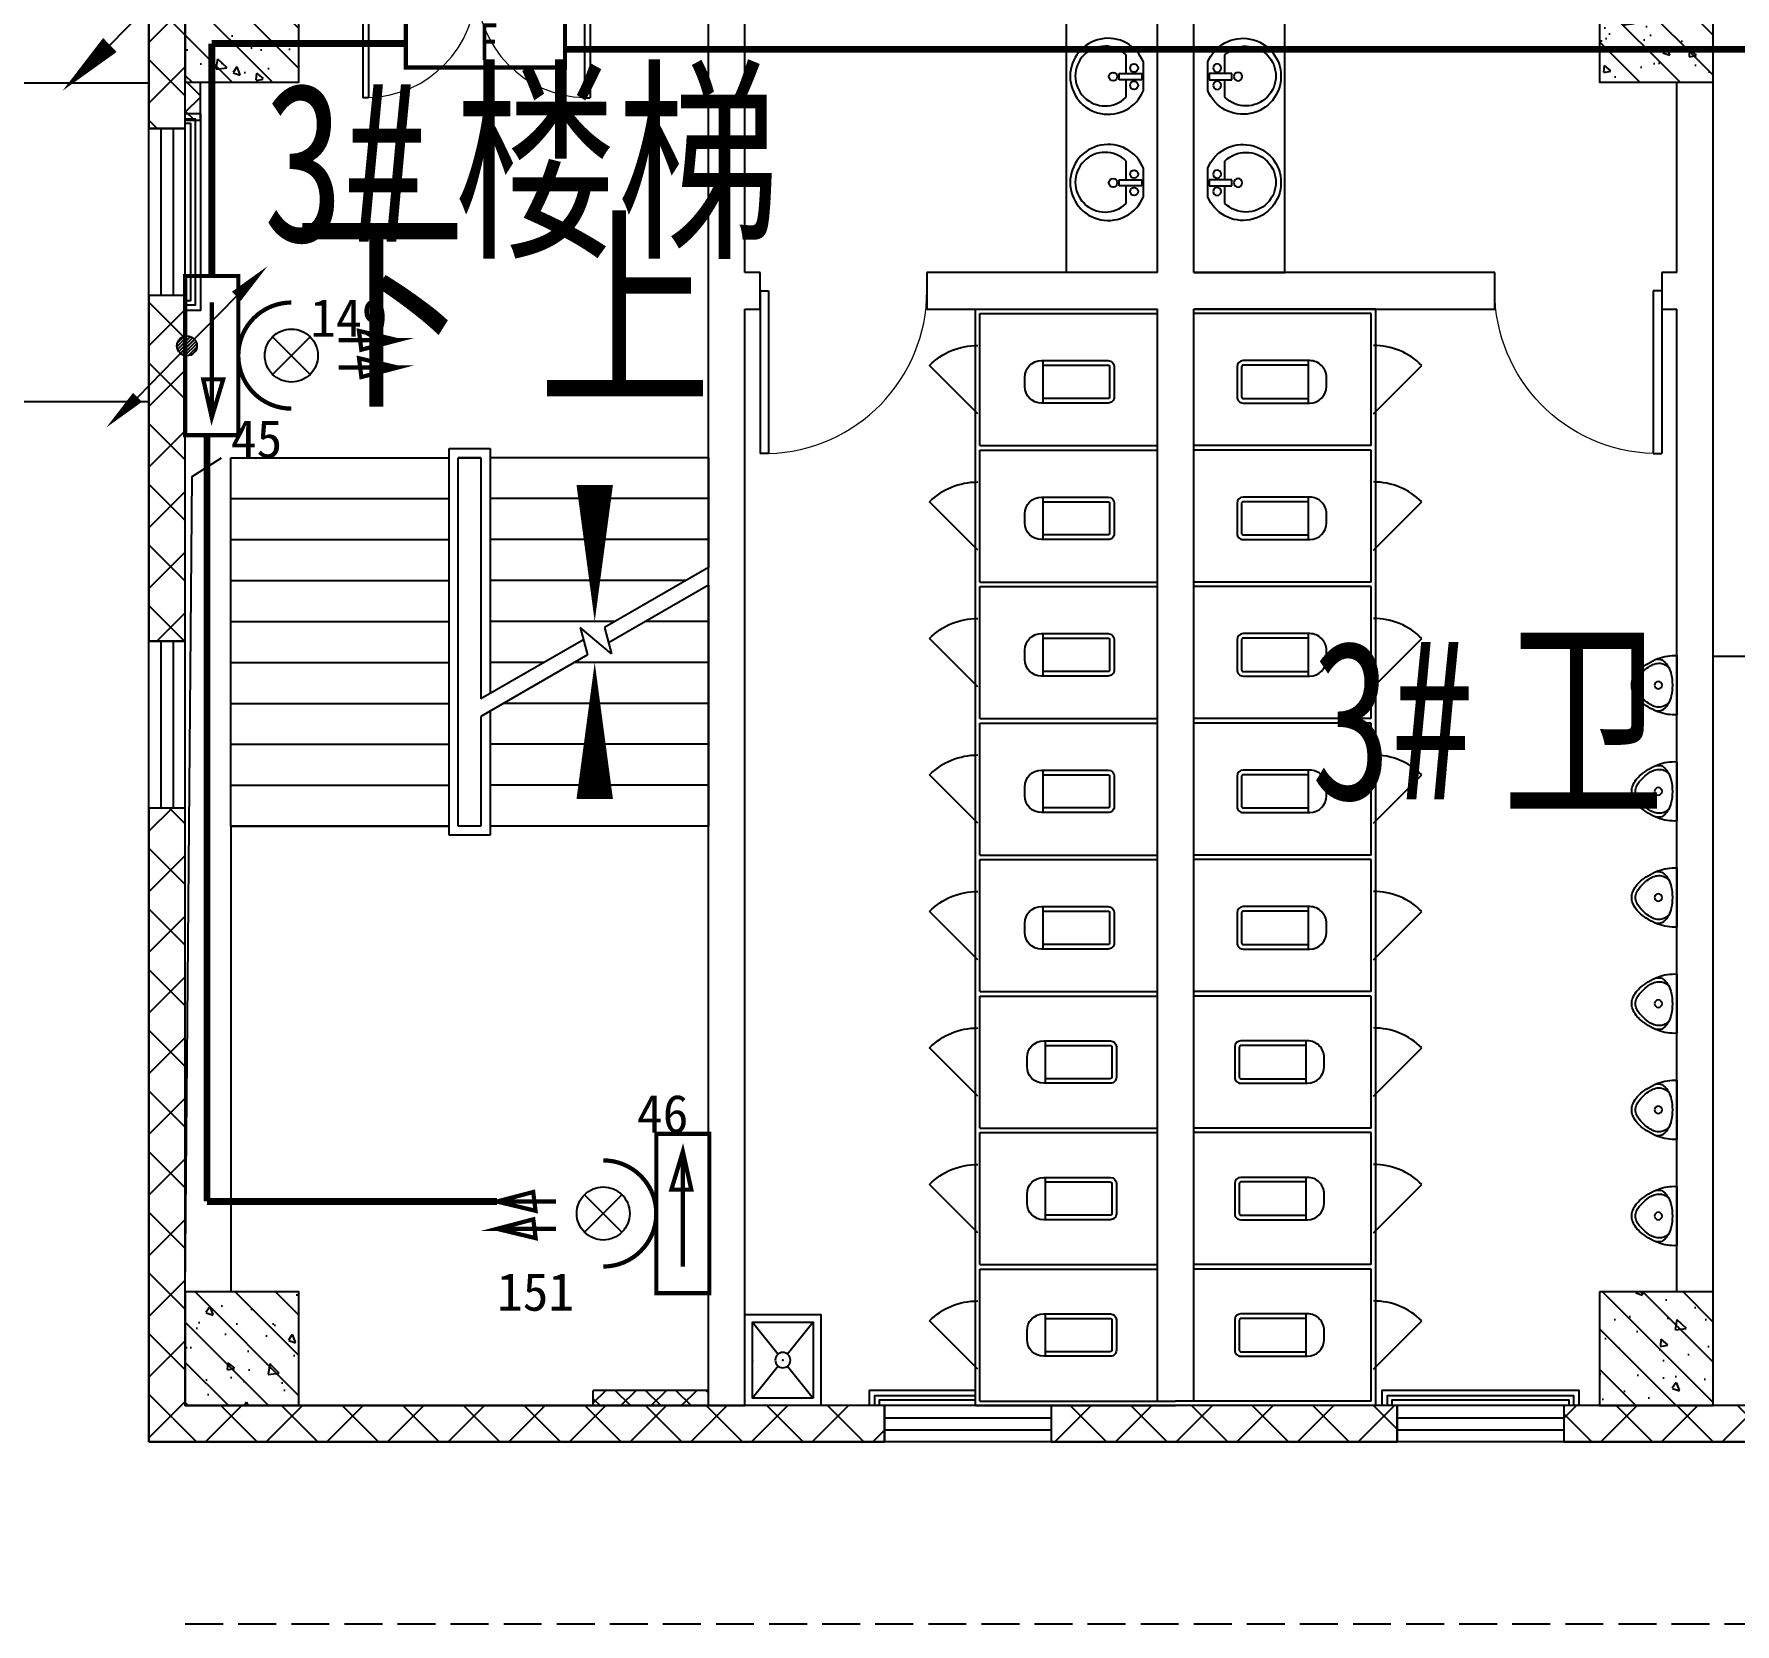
# Model space of a CAD drawing. Header units: millimetres. Extents: x -633009578 to 5705885, y -633235091 to 2571734.
# Drawn here: x 3029123 to 3040338, y 2058795 to 2069278 of the extents above; entities that cross this region are included whole.
import ezdxf

# ---------------------------------------------------------------- set-up
doc = ezdxf.new("R2010")
doc.units = ezdxf.units.MM
doc.header["$LTSCALE"] = 1000
doc.header["$MEASUREMENT"] = 0
doc.linetypes.add('DASH', pattern=[0.35, 0.25, -0.1])
doc.layers.get('0').update_dxf_attribs({"color": 9})
for name, color, linetype in [('000000000000电气', 7, 'Continuous'), ('A-COLUM(柱)', 255, 'Continuous'), ('A-DOOR(门）', 4, 'Continuous'), ('A-F-AREA(计算)', 5, 'Continuous'), ('A-FLOR(看线)', 8, 'Continuous'), ('A-HATH(填充)', 8, 'Continuous'), ('A-LM-RAIL(栏杆)', 167, 'Continuous'), ('A-LVTY(厨卫)', 8, 'Continuous'), ('A-OTHER(其它)', 192, 'Continuous'), ('A-ST-O(室外)', 54, 'Continuous'), ('A-STAR(楼梯)', 51, 'Continuous'), ('A-TEXT(房间)', 243, 'Continuous'), ('A-WALL(墙)', 255, 'Continuous'), ('A-WINDOW（窗）', 4, 'Continuous'), ('DIM_SYMB', 3, 'Continuous'), ('PUB_TEXT', 7, 'Continuous'), ('WALL', 9, 'Continuous'), ('电-弱电平面-箭头', 3, 'Continuous'), ('电-强电平面-线缆', 3, 'Continuous'), ('设备-照明', 3, 'Continuous')]:
    doc.layers.add(name, color=color, linetype=linetype)
doc.styles.add('_TCH', font='simhei.ttf', dxfattribs={"width": 0.75, "bigfont": 'hztxt.shx'})
doc.styles.add('_TCH_DIM', font='simhei.ttf', dxfattribs={"width": 0.8, "bigfont": 'hztxt.shx'})
doc.styles.add('IDQSTYLE', font='simhei.ttf', dxfattribs={"width": 0.707, "bigfont": 'hztxt.shx'})
doc.styles.get("Standard").update_dxf_attribs({"font": 'simhei.ttf', "bigfont": 'hztxt.shx'})
doc.styles.add('宋体', font='simhei.ttf')
pattern_1 = [(45, (597721.4751960551, 677964.29318137), (-100.0001016555733, 100.0001016555733), []), (135, (597721.4751960551, 677964.29318137), (-100.0001016555733, -100.0001016555733), [])]
pattern_2 = [(45, (597821.4751960551, 677964.29318137), (-200.0002033111466, 200.0002033111467), []), (135, (597821.4751960551, 677964.29318137), (-200.0002033111467, -200.0002033111466), [])]

# ---------------------------------------------------------------- blocks, each defined once
blk = doc.blocks.new('HC000080')
at = {"color": 0, "linetype": 'Continuous', "const_width": 0.2}
blk.add_lwpolyline([(-3.75, 1.25), (3.75, 1.25), (3.75, -1.25), (-3.75, -1.25), (-3.75, 1.25)], dxfattribs=at)
at = {"color": 0, "style": 'IDQSTYLE', "width": 0.7}
for tag, p in [('E', (-0.3130491551307273, -0.8903283460458624)), ('PSFHATT', (5.75, -1.25))]:
    blk.add_attdef(tag, p, '', height=1.715220417977644, dxfattribs=at)
blk = doc.blocks.new('HC000078')
at = {"color": 0, "linetype": 'Continuous', "const_width": 0.2}
for points in [[(-3.750000000000028, 1.25), (3.75, 1.25), (3.75, -1.25), (-3.750000000000028, -1.25), (-3.750000000000028, 1.25)], [(2.5, 0), (-2.500000000000028, 0)]]:
    blk.add_lwpolyline(points, dxfattribs=at)
blk.add_lwpolyline([(2.917016710174721, 0), (1.120131515022848, 0.3984556212736834), (1.120131515022848, -0.539087017017323)], close=True, dxfattribs=at)
at = {"color": 0, "style": 'IDQSTYLE', "width": 0.7}
blk.add_attdef('PSFHATT', (5.75, -1.25), '', height=2.5, dxfattribs=at)
blk = doc.blocks.new('HC000064')
at = {"color": 0, "linetype": 'Continuous'}
for p, q in [((-0.8838834764831063, -0.8838834764831063), (0.8838834764831063, 0.8838834764831063)), ((-0.8838834764830494, 0.8838834764831063), (0.8838834764831631, -0.8838834764831063))]:
    blk.add_line(p, q, dxfattribs=at)
at = {"color": 0, "linetype": 'Continuous', "const_width": 0.2}
blk.add_lwpolyline([(5.710751695749348e-14, 2.499999999999886, 0.1989123673796647), (-1.767766952966326, 1.767766952966327, 0.1989123673796613), (-2.5, 1.951292859901378e-16, 0.1989123673796761), (-1.767766952966326, -1.76776695296644, 0.1989123673796782), (5.594010226827932e-14, -2.500000000000227)], format="xyb", dxfattribs=at)
for points in [[(2.226896073527712, 0.5659208660671311), (5.003498004369476, 0.5624686703930024), (3.296463286048663, 1.009912150058199), (3.185957433181557, 0.1260038671447887), (5.003498004369476, 0.5624686703930024)], [(2.224443767981995, -0.721123763554715), (5.001045698823816, -0.7245759592289005), (3.294010980502946, -0.2771324795636474), (3.18350512763584, -1.161040762477114), (5.001045698823816, -0.7245759592289005)]]:
    blk.add_lwpolyline(points, dxfattribs=at)
at = {"color": 0, "linetype": 'Continuous'}
for centre, radius, start, end in [((1.199040866595169e-14, -7.105427357601002e-14), 1.250000000000069, 135.0000000000036, 179.9999999999968), ((-2.259303855112194e-14, -1.740829702612245e-13), 1.250000000000117, 89.99999999999898, 134.9999999999991), ((-9.10937991704941e-14, -1.740829702612245e-13), 1.250000000000117, 45.00000000000085, 89.99999999999582), ((-1.252331571777177e-13, -7.088774012231625e-14), 1.250000000000068, 3.249254662582951e-12, 44.99999999999639), ((-2.284838984678572e-13, -5.684341886080801e-14), 1.250000000000172, 315.0000000000093, 2.605510395054555e-12), ((-2.264854970235319e-14, -5.695444116327053e-14), 1.250000000000034, 179.9999999999974, 225.0000000000007), ((-2.270406085358445e-14, -1.338928967697939e-13), 1.24999999999998, 224.9999999999983, 270.000000000001), ((-9.131584377541913e-14, 3.996802888650564e-15), 1.250000000000118, 270.0000000000042, 315.0000000000028)]:
    blk.add_arc(centre, radius, start, end, dxfattribs=at)
at = {"color": 0, "style": 'IDQSTYLE', "width": 0.7}
blk.add_attdef('PSFHATT', (7.003498004369476, -2.500000010000227), '', height=2.5, dxfattribs=at)
blk = doc.blocks.new('*X147')
at = {"color": 0, "linetype": 'Continuous'}
for p, q in [((192.590110055903, 446.7242872143482), (193.9264208598343, 448.0605980182795)), ((192.6512440212146, 447.2096852483717), (193.4410228258108, 447.9994640529679)), ((192.666080612941, 446.3759937026742), (194.2747143715083, 447.9846274612416)), ((192.8122309321682, 446.0978799531896), (194.552828120993, 447.8384771420143)), ((193.0126674313866, 445.874052383696), (194.7766556904866, 447.6380406427959)), ((193.2651240367983, 445.7022449203958), (194.9484631537868, 447.3855840373842)), ((193.5780466605768, 445.5909034754624), (195.0598045987202, 447.0726614136058)), ((193.9838870800477, 445.5724798262212), (195.0782282479613, 446.6668209941349))]:
    blk.add_line(p, q, dxfattribs=at)
blk = doc.blocks.new('HC001443')
at = {"color": 0, "linetype": 'Continuous'}
for p, q in [((0, -0.05776119327242668), (3.105492900474815, 3.117216328523909)), ((1.307398633798584e-12, -0.05776119327106244), (-3.105492900473507, -3.232738715067399))]:
    blk.add_line(p, q, dxfattribs=at)
for points in [[(3.105492900474815, 3.117216328523909, 0.8, 0, 0), (5.057392361378561, 5.003787405167827, 0, 0, 0)], [(-3.105492900473507, -3.232738715067399, 0.8, 0, 0), (-5.057392361377197, -5.119309791711203, 0, 0, 0)]]:
    blk.add_lwpolyline(points, format="xyseb", dxfattribs=at)
blk.add_circle((0, 0), 0.625, dxfattribs=at)
at = {"color": 0, "linetype": 'Continuous', "xscale": 0.5, "yscale": 0.5, "zscale": 0.5}
blk.add_blockref('*X147', (-96.91845018383214, -223.4069038532592), dxfattribs=at)
at = {"color": 0, "style": 'IDQSTYLE', "width": 0.7}
blk.add_attdef('PSFHATT', (7.057392361378561, -5.119309791711203), '', height=2.5, dxfattribs=at)
blk = doc.blocks.new('*X3')
at = {"color": 0, "linetype": 'Continuous'}
for p, q in [((192.587376364835, 446.7215535232801), (193.8713933576327, 448.0055705160779)), ((192.6509968705344, 446.3609099602676), (194.2320369206452, 447.9419500103785)), ((192.6864539319484, 447.2448951591055), (193.3480517218074, 447.9064929489645)), ((192.7889704286661, 446.0746194496875), (194.5183274312254, 447.8039764522467)), ((192.9823694457329, 445.8437543980423), (194.7491924828706, 447.61057743518)), ((193.2275231399996, 445.664644023597), (194.9283028573159, 447.3654237409133)), ((193.5311577474, 445.5440145622856), (195.0489323186273, 447.0617891335129)), ((193.9202347052458, 445.5088274514194), (195.0841194294935, 446.6727121756671)), ((194.6075199946775, 445.7718486721392), (194.8210982087737, 445.9854268862354))]:
    blk.add_line(p, q, dxfattribs=at)
blk = doc.blocks.new('HC001442')
at = {"color": 0, "linetype": 'Continuous'}
blk.add_line((2.614797267597169e-12, -0.0577611932696982), (-3.1054929004722, -3.232738715066034), dxfattribs=at)
blk.add_lwpolyline([(-3.1054929004722, -3.232738715066034, 0.8, 0, 0), (-5.057392361375946, -5.119309791709952, 0, 0, 0)], format="xyseb", dxfattribs=at)
blk.add_circle((0, 0), 0.625, dxfattribs=at)
at = {"color": 0, "linetype": 'Continuous', "xscale": 0.5, "yscale": 0.5, "zscale": 0.5}
blk.add_blockref('*X3', (-96.91845018383279, -223.3780232566237), dxfattribs=at)
at = {"color": 0, "style": 'IDQSTYLE', "width": 0.7}
blk.add_attdef('PSFHATT', (2.62500001, -5.119309791709952), '', height=2.5, dxfattribs=at)
blk = doc.blocks.new('_LV6')
for p, q in [((99.78343880523971, -300), (-99.78343880523971, -300)), ((99.78343880524335, -330), (-99.78343880524335, -330)), ((-139.7834388052397, -340), (-139.7834388052361, -779.6564289797607)), ((-109.7834388052433, -340), (-109.7834388052397, -769.6564289797607)), ((109.7834388052433, -769.6564289797607), (109.7834388052433, -340)), ((139.7834388052433, -779.6564289797607), (139.7834388052397, -340)), ((139.7834388052433, -769.6564289797607), (-139.7834388052397, -769.6564289797607)), ((-29.78343880523607, -889.6564289797607), (29.78343880524335, -889.6564289797607))]:
    blk.add_line(p, q)
for centre, radius, start, end in [((-99.78343880523971, -340), 40, 90, 180.0000000000002), ((-99.78343880524335, -340), 10, 90, 180.0000000000002), ((99.78343880523971, -340), 40, 2.398081733190338e-13, 90), ((99.78343880524335, -340), 10, 0, 90), ((-29.78343880523607, -779.6564289797607), 110, 180, 270), ((29.78343880524335, -779.6564289797607), 110, 270, 0)]:
    blk.add_arc(centre, radius, start, end)
blk = doc.blocks.new('$plan$00000387')
for points in [[(-195.1053413768082, -0.0007896247711869364), (195.1053413768082, 0.0007896247707321891, -0.056281), (192.2349483853259, -62.07158893748328, -0.051243), (175.2703486377404, -125.5748806645047, -0.047086), (143.6831082538288, -189.724628874892, -0.038643), (109.2489721777902, -237.0609902997553, -0.050944), (77.11679163034205, -267.7759659795192, -0.073316), (36.52038586093977, -290.7338367186967, -0.092337), (0.001018339326947171, -297.5362265440604, -0.092337), (-36.51803354920821, -290.7341323159712, -0.073316), (-77.11462417741222, -267.776590178973, -0.050944), (-109.2474259731857, -237.0618745823472, -0.038643), (-143.6819452275654, -189.7257908973352, -0.047086), (-175.269704824098, -125.5762993672297, -0.051243), (-192.2348186147988, -62.07314493917374, -0.056281)], [(0.0004063761161887669, -146.3291454144546, 0.999985), (0.0002089799604618747, -97.55313528460101, 0.999985)]]:
    blk.add_lwpolyline(points, format="xyb", close=True)
for points in [[(-169.3906686580854, -140.1226315288268, -0.078162), (-170.9980199055512, -114.6377667698976, -0.158684), (-159.1263041735847, -87.15485956814655, -0.087457), (-117.404978437914, -53.84085994681891, -0.073385), (-70.49119853318143, -36.56470876068397, -0.051629), (0.0003042701246158686, -29.26612660759247), (0.0003042701246158686, -29.26612660759247, -0.051629), (70.49149449189827, -36.56413818386, -0.073385), (117.4050415866323, -53.83990962471171, -0.087457), (159.1270096202247, -87.15357250312127, -0.158684), (170.9989478331345, -114.6363836417117, -0.078162), (169.3918028553499, -140.1212604160505)], [(117.0630501052547, -53.65384373908455, -0.099174), (138.5356947175851, -84.86577428893679, -0.110283), (144.8304822659725, -118.461657304113, -0.092873), (136.0170142026468, -157.9354627454745, -0.05733), (119.0399966660161, -187.626263302564, -0.037877), (85.37168024390257, -226.8225566132141, -0.072182), (35.33205354717484, -264.1794573646985, -0.124936), (0.001291311165005027, -273.1480356215775), (0.001291311165005027, -273.1480356215775, -0.124936), (-35.32991617790412, -264.1797433356796, -0.072182), (-85.36984427394054, -226.8232476352587, -0.037877), (-119.0384779452529, -187.6272268447183, -0.05733), (-136.0157358103124, -157.9365637070459, -0.092873), (-144.8298950764129, -118.4628296054302, -0.110283), (-138.5353804395845, -84.8668946738876, -0.099174), (-117.0629874684723, -53.65479130090807)]]:
    blk.add_lwpolyline(points, format="xyb")
blk = doc.blocks.new('$lvtry$00000191')
at = {"color": 0}
for p, q in [((-250, -50, 1e-08), (-39.04344047215272, -218.7652476222793, 1e-08)), ((39.04344047215272, -218.7652476222793, 1e-08), (250, -50, 1e-08)), ((-250, -450, 1e-08), (-39.04344047215272, -281.2347523777207, 1e-08)), ((39.04344047215272, -281.2347523777244, 1e-08), (250, -450, 1e-08))]:
    blk.add_line(p, q, dxfattribs=at)
at = {"color": 0, "elevation": 1e-08}
for points in [[(300, -500), (300, 0), (-300, 0), (-300, -500)], [(250, -450), (250, -50), (-250, -50), (-250, -450)]]:
    blk.add_lwpolyline(points, close=True, dxfattribs=at)
at = {"color": 0}
blk.add_circle((0, -250, 1e-08), 50, dxfattribs=at)
for p in [(0, -50, 1e-08), (0, -250, 1e-08)]:
    blk.add_point(p, dxfattribs=at)
blk = doc.blocks.new('$plan$00001628')
for p, q in [((-20.3236661099927, -1.818989403545856e-12), (20.3236661099927, 0)), ((20.3236661099927, 0), (20.3236661099927, -150.0481350782702)), ((-23.39245275389476, -103.9428290335418), (-143.6423603250569, -103.9428290335418)), ((-20.3236661099927, -150.0481350782702), (-20.3236661099927, -1.818989403545856e-12)), ((136.0209855338053, -103.9428290335418), (23.52693074955823, -103.9428290335418)), ((20.3236661099927, -150.0481350782702), (-20.3236661099927, -150.0481350782702))]:
    blk.add_line(p, q)
blk.add_lwpolyline([(-96.62842091566199, 9.318928566552131, 5.110403953654916), (92.21216199610717, 9.318928566550312)], format="xyb", close=True)
for centre, radius in [((-57.16031093435413, -51.98476159802703), 26.67481176936781), ((57.16031093435413, -51.98476159802703), 26.67481176936781), ((0, -190.1098522697775), 27.77136210564822)]:
    blk.add_circle(centre, radius)
blk.add_arc((-3.810687395625791, -242.5466148261803), 196.885515440561, 135.2526700260475, 44.74732997395247)
blk = doc.blocks.new('$DorLib2D$00000114')
at = {"color": 0}
blk.add_line((0.4999999999999964, 3.552713678800501e-15), (-0.2071067811864751, 0.7071067811864857), dxfattribs=at)
blk.add_arc((0.5000000000013856, -1.154631945610163e-12), 1.000000000001696, 135, 180, dxfattribs=at)
blk = doc.blocks.new('$DorLib2D$00000001')
for p, q in [((0.45, 0.9750000000000001), (0.5000000000000002, 0.9750000000000001)), ((0.45, 0), (0.45, 0.9750000000000001)), ((0.5, 0), (0.5, 0.9750000000000001)), ((0.5, 0), (0.45, 0))]:
    blk.add_line(p, q)
at = {"lineweight": 13}
blk.add_arc((0.475, 0), 0.975, 91.4692835813538, 180, dxfattribs=at)
blk = doc.blocks.new('$TCHSYS$WIN2D')
for p, q in [((-0.5, 0.5), (0.5, 0.5)), ((-0.5, 0.5), (-0.4999999999999999, -0.5)), ((0.5, 0.5), (0.4999999999999998, -0.5)), ((0.5, 0.1666666666666666), (-0.5, 0.1666666666666666)), ((0.5, -0.1666666666666667), (-0.5, -0.1666666666666667)), ((-0.4999999999999999, -0.5), (0.5, -0.5))]:
    blk.add_line(p, q)
blk = doc.blocks.new('$DorLib2D$00000002')
for p, q in [((-0.5, -5.684341886080802e-17), (-0.5000000000000007, 0.4875)), ((-0.4750000000000007, 0.4875), (-0.5000000000000007, 0.4875)), ((-0.475, -2.842170943040401e-17), (-0.4750000000000007, 0.4875)), ((0.475, -2.842170943040401e-17), (0.4750000000000007, 0.4875)), ((0.4750000000000007, 0.4875), (0.5000000000000007, 0.4875)), ((0.5, -5.684341886080802e-17), (0.5000000000000007, 0.4875)), ((-0.5, -5.684341886080802e-17), (-0.475, -2.842170943040401e-17)), ((0.5, -5.684341886080802e-17), (0.475, -2.842170943040401e-17))]:
    blk.add_line(p, q)
at = {"lineweight": 13}
for centre, start, end in [((-0.4875, -4.263256414560601e-17), 0, 88.53071641864632), ((0.4875, -4.263256414560601e-17), 91.4692835813537, 180)]:
    blk.add_arc(centre, 0.4875, start, end, dxfattribs=at)
blk = doc.blocks.new('_FZH')
h = blk.add_hatch()
h.set_pattern_fill('钢筋混凝土', color=256, scale=0.1, style=0)
h.set_pattern_definition([(45, (0, 0), (-0.1767766952966369, 0.1767766952966369), []), (50, (0, 0), (0.7172601826007535, -0.06275213498259512), [0.07500000000000001, -0.8250000000000001]), (355, (0, 0), (-0.138751333613, 0.7521921337000119), [0.06, -0.66]), (100.4514, (0.05977168000000001, -0.00522934), (0.5785093817140216, 0.6894395420609536), [0.06374019, -0.701142112]), (46.1842, (0, 0.2), (1.067241048625645, -0.1655190143290181), [0.1125, -1.2375]), (96.6356, (0.088936745, 0.186206693), (0.9346627055487033, 0.9741178709004418), [0.095610288, -1.051713]), (351.1842, (0, 0.2), (0.9346619451336272, 0.9741186009253247), [0.09000000000000001, -0.9900000000000001]), (21, (0.1, 0.15), (0.5969070521184617, -0.4026188906653388), [0.07500000000000001, -0.8250000000000001]), (326, (0.1, 0.15), (0.2433153319215824, 0.7251500450468529), [0.06, -0.66]), (71.4514, (0.149742233, 0.116448394), (0.84022262858149, 0.3225304967099524), [0.06374019, -0.701142112]), (37.50000000000001, (0, 0), (0.01215985531729062, 0.3328938538313115), [0, -0.652, 0, -0.67, 0, -0.6625000000000001]), (7.499999999999999, (0, 0), (0.2630695374421486, 0.3944117118823603), [0, -0.382, 0, -0.637, 0, -0.2525]), (-32.5, (-0.223, 0), (0.533822436172409, -0.02255487173437976), [0, -0.25, 0, -0.78, 0, -1.035]), (-42.5, (-0.323, 0), (0.5831861693423862, 0.1001049823323177), [0, -0.325, 0, -0.518, 0, -0.735])])
h.paths.add_polyline_path([(-0.5, -0.5), (0.5, -0.5), (0.5, 0.5), (-0.5, 0.5)])
blk.add_lwpolyline([(-0.5, -0.5), (0.5, -0.5), (0.5, 0.5), (-0.5, 0.5)], close=True)

msp = doc.modelspace()

# ---------------------------------------------------------------- hatches: boundary and pattern name
at = {"layer": 'A-HATH(填充)'}
h = msp.add_hatch(dxfattribs=at)
h.set_pattern_fill('多孔材料', color=256, scale=100, style=0)
h.set_pattern_definition(pattern_2)
h.paths.add_polyline_path([(3029879.994031781, 2070934.62917431), (3029879.994031781, 2068654.629175327), (3030119.994031774, 2068654.629175328), (3030119.994031774, 2070934.62917431)])
h = msp.add_hatch(dxfattribs=at)
h.set_pattern_fill('多孔材料', color=256, scale=50, style=0)
h.set_pattern_definition(pattern_1)
h.paths.add_polyline_path([(3030219.994031765, 2068709.629172626), (3030219.994031765, 2068959.629172626), (3030119.994031765, 2068959.629172626), (3030119.994031765, 2068709.629172626)])
h = msp.add_hatch(dxfattribs=at)
h.set_pattern_fill('多孔材料', color=256, scale=100, style=0)
h.set_pattern_definition(pattern_2)
h.paths.add_polyline_path([(3029879.994031781, 2067554.629174819), (3029879.994031782, 2065274.62917431), (3030119.994031774, 2065274.62917431), (3030119.994031774, 2067554.629174819)])
h = msp.add_hatch(dxfattribs=at)
h.set_pattern_fill('多孔材料', color=256, scale=100, style=0)
h.set_pattern_definition(pattern_2)
h.paths.add_polyline_path([(3030119.994031775, 2060234.629172631), (3030119.994031774, 2064174.62917431), (3029879.994031782, 2064174.62917431), (3029879.994031782, 2059994.629172631)])
h = msp.add_hatch(dxfattribs=at)
h.set_pattern_fill('多孔材料', color=256, scale=50, style=0)
h.set_pattern_definition(pattern_1)
h.paths.add_polyline_path([(3033569.994031782, 2060334.62917255), (3032809.994031701, 2060334.629172206), (3032809.994031746, 2060234.629172206), (3033569.994031827, 2060234.62917255)])
h = msp.add_hatch(dxfattribs=at)
h.set_pattern_fill('多孔材料', color=256, scale=100, style=0)
h.set_pattern_definition(pattern_2)
h.paths.add_polyline_path([(3029879.994031782, 2059994.629172631), (3034729.994032522, 2059994.629172637), (3034729.994032522, 2060234.629172634), (3030119.994031775, 2060234.629172631)])
h = msp.add_hatch(dxfattribs=at)
h.set_pattern_fill('多孔材料', color=256, scale=100, style=0)
h.set_pattern_definition(pattern_2)
h.paths.add_polyline_path([(3035829.994032521, 2059994.629172636), (3038109.994031504, 2059994.629172636), (3038109.994031504, 2060234.629172634), (3035829.994032522, 2060234.629172634)])
h = msp.add_hatch(dxfattribs=at)
h.set_pattern_fill('多孔材料', color=256, scale=100, style=0)
h.set_pattern_definition(pattern_2)
h.paths.add_polyline_path([(3039209.994031504, 2059994.629172636), (3041489.994030996, 2059994.629172636), (3041489.994030996, 2060234.629172634), (3039209.994031504, 2060234.629172634)])

# ---------------------------------------------------------------- linework, layer by layer
at = {"layer": 'A-F-AREA(计算)'}
msp.add_lwpolyline([(3029879.994031782, 2196074.629172625), (3164159.994031782, 2196074.629172625), (3164159.994031782, 2059994.629172625), (3029879.994031782, 2059994.629172625)], close=True, dxfattribs=at)
at = {"layer": 'A-FLOR(看线)'}
for points in [[(3029879.994031789, 2068954.629174782), (3028879.994031789, 2068954.629174782), (3028879.994031789, 2066854.629174937), (3029879.994031782, 2066854.629174937)], [(3030119.99403178, 2068754.629179521), (3030219.99403178, 2068754.629179521), (3030219.99403178, 2067454.629179483), (3030119.994031799, 2067454.629179483)], [(3035329.994031559, 2060334.629172696), (3034629.994036948, 2060334.629172696), (3034629.994036948, 2060234.629172714)], [(3039309.994036478, 2060234.629172641), (3039309.994036478, 2060334.629172641), (3038009.99403644, 2060334.629172641), (3038009.99403644, 2060234.62917266)]]:
    msp.add_lwpolyline(points, dxfattribs=at)
at = {"layer": 'A-LM-RAIL(栏杆)'}
for points in [[(3030119.99403178, 2068719.629179521), (3030184.99403178, 2068719.629179521), (3030184.99403178, 2067489.629179483), (3030119.994031799, 2067489.629179483)], [(3030119.99403178, 2068689.629179521), (3030154.99403178, 2068689.629179521), (3030154.99403178, 2067519.629179483), (3030119.994031799, 2067519.629179483)], [(3035329.994031559, 2060299.629172696), (3034664.994036948, 2060299.629172696), (3034664.994036948, 2060234.629172714)], [(3035329.994031559, 2060269.629172696), (3034694.994036948, 2060269.629172696), (3034694.994036948, 2060234.629172714)], [(3039274.994036478, 2060234.629172641), (3039274.994036478, 2060299.629172641), (3038044.99403644, 2060299.629172641), (3038044.99403644, 2060234.62917266)], [(3039244.994036478, 2060234.629172641), (3039244.994036478, 2060269.629172641), (3038074.99403644, 2060269.629172641), (3038074.99403644, 2060234.62917266)]]:
    msp.add_lwpolyline(points, dxfattribs=at)
at = {"layer": 'A-LVTY(厨卫)'}
for p, q in [((3035329.994031681, 2066549.62917283), (3035329.994031559, 2067464.629172853)), ((3035329.994031559, 2067464.629172853), (3036529.994029349, 2067464.629172849)), ((3037969.994031992, 2067464.629172917), (3036769.994033316, 2067464.629172913)), ((3037969.99403186, 2066549.62917283), (3037969.994031992, 2067464.629172917)), ((3035359.994031555, 2066564.629172539), (3035359.994031559, 2067434.629172855)), ((3035359.994031559, 2067434.629172855), (3036529.994029349, 2067434.629172851)), ((3037939.994031992, 2067434.629172919), (3036769.994033316, 2067434.629172915)), ((3037939.994031996, 2066564.629172602), (3037939.994031992, 2067434.629172919)), ((3035329.994031683, 2065649.629172511), (3035329.994031687, 2066549.629172511)), ((3035359.994031555, 2066564.629172539), (3036529.994031724, 2066564.629172534)), ((3037939.994031996, 2066564.629172602), (3036769.994031639, 2066564.629172598)), ((3037969.994031863, 2065649.629172511), (3037969.994031859, 2066549.629172511)), ((3035359.994032094, 2065664.629172598), (3035359.994032098, 2066534.629172541)), ((3035359.994032098, 2066534.629172541), (3036529.994031724, 2066534.629172537)), ((3037939.994031996, 2066534.62917223), (3036769.994031639, 2066534.629172226)), ((3037939.994032, 2065664.629172287), (3037939.994031996, 2066534.62917223)), ((3035329.994031693, 2064749.629172571), (3035329.994031697, 2065649.629172571)), ((3035359.994032094, 2065664.629172598), (3036529.994031623, 2065664.629172594)), ((3037939.994032, 2065664.629172287), (3036769.994032181, 2065664.629172283)), ((3037969.994031873, 2064749.629172571), (3037969.994031869, 2065649.629172571)), ((3035359.994031548, 2064764.629172658), (3035359.994031552, 2065634.629172226)), ((3035359.994031552, 2065634.629172226), (3036529.994031623, 2065634.629172222)), ((3037939.994032, 2065634.629172663), (3036769.994032181, 2065634.629172659)), ((3037939.994032003, 2064764.62917272), (3037939.994032, 2065634.629172663)), ((3035329.99403169, 2063849.629172631), (3035329.994031694, 2064749.629172631)), ((3035359.994031548, 2064764.629172658), (3036529.994031623, 2064764.629172654)), ((3037939.994032003, 2064764.62917272), (3036769.994032181, 2064764.629172716)), ((3037969.99403187, 2063849.629172631), (3037969.994031866, 2064749.629172631)), ((3035359.994031544, 2063864.629172718), (3035359.994031548, 2064734.62917266)), ((3035359.994031548, 2064734.62917266), (3036529.994031623, 2064734.629172656)), ((3037939.994031461, 2064734.629172722), (3036769.994032181, 2064734.629172718)), ((3037939.994031464, 2063864.629172779), (3037939.994031461, 2064734.629172722)), ((3035329.99403169, 2062949.629172631), (3035329.994031694, 2063849.629172631)), ((3035359.994031544, 2063864.629172718), (3036529.994031776, 2063864.629172714)), ((3037939.994031464, 2063864.629172779), (3036769.994031776, 2063864.629172775)), ((3037969.99403187, 2062949.629172631), (3037969.994031866, 2063849.629172631)), ((3035359.994031541, 2062964.629172566), (3035359.994031544, 2063834.62917272)), ((3035359.994031544, 2063834.62917272), (3036529.994031776, 2063834.629172716)), ((3037939.994031465, 2063834.629172407), (3036769.994031776, 2063834.629172403)), ((3037939.994031468, 2062964.629172626), (3037939.994031465, 2063834.629172407)), ((3035359.994031541, 2062964.629172566), (3036529.994031775, 2062964.629172561)), ((3037939.994031468, 2062964.629172626), (3036769.994031775, 2062964.629172622)), ((3035329.99403169, 2062049.629172631), (3035329.994031694, 2062949.629172631)), ((3035359.994031537, 2062064.629172628), (3035359.994031541, 2062934.629172568)), ((3035359.994031541, 2062934.629172568), (3036529.994031775, 2062934.629172564)), ((3037939.994032011, 2062934.629172629), (3036769.994031775, 2062934.629172624)), ((3037939.994032014, 2062064.629172688), (3037939.994032011, 2062934.629172629)), ((3037969.99403187, 2062049.629172631), (3037969.994031866, 2062949.629172631)), ((3035359.994031537, 2062064.629172628), (3036529.994031775, 2062064.629172624)), ((3037939.994032014, 2062064.629172688), (3036769.994031775, 2062064.629172684)), ((3035329.994031686, 2061149.629172631), (3035329.99403169, 2062049.629172631)), ((3035359.994031533, 2061164.629172483), (3035359.994031537, 2062034.62917263)), ((3035359.994031537, 2062034.62917263), (3036529.994031775, 2062034.629172626)), ((3037939.994032015, 2062034.62917269), (3036769.994031775, 2062034.629172686)), ((3037939.994032018, 2061164.629172543), (3037939.994032015, 2062034.62917269)), ((3037969.994031874, 2061149.629172631), (3037969.99403187, 2062049.629172631)), ((3035359.994031533, 2061164.629172483), (3036529.994031776, 2061164.629172479)), ((3037939.994032018, 2061164.629172543), (3036769.994031776, 2061164.629172539)), ((3035329.994032071, 2060234.629172551), (3035329.99403169, 2061149.629172631)), ((3035359.994031529, 2060264.629172548), (3035359.994031533, 2061134.629172859)), ((3035359.994031533, 2061134.629172859), (3036529.994031776, 2061134.629172856)), ((3037939.994032018, 2061134.629172545), (3036769.994031776, 2061134.629172541)), ((3037939.994032022, 2060264.629172539), (3037939.994032018, 2061134.629172545)), ((3037969.994032022, 2060234.629172541), (3037969.994031874, 2061149.629172631)), ((3035359.994031529, 2060264.629172548), (3036649.99403178, 2060264.629172626)), ((3037939.994032022, 2060264.629172539), (3036649.99403178, 2060264.629172626)), ((3035329.994032071, 2060234.629172551), (3036649.99403178, 2060234.629172626)), ((3037969.994032022, 2060234.629172541), (3036649.99403178, 2060234.629172626))]:
    msp.add_line(p, q, dxfattribs=at)
for points in [[(3036529.994031663, 2067704.629172955), (3035929.994031647, 2067704.629172955), (3035929.994031797, 2069589.629172708), (3036529.994031812, 2069589.629172708)], [(3036769.994031898, 2067704.629172955), (3037369.994031914, 2067704.629172955), (3037369.994031864, 2069589.629172708), (3036769.994031849, 2069589.629172708)]]:
    msp.add_lwpolyline(points, dxfattribs=at)
at = {"layer": 'A-OTHER(其它)'}
msp.add_lwpolyline([(3030119.99403178, 2060984.629172626), (3030165.631369874, 2066361.647152833), (3030359.994031471, 2066484.629172626)], dxfattribs=at)
at = {"layer": 'A-ST-O(室外)', "linetype": 'DASH'}
msp.add_lwpolyline([(3030119.994031765, 2058794.629172639), (3097669.994472506, 2058794.629172639)], dxfattribs=at)
at = {"layer": 'A-STAR(楼梯)'}
for p, q in [((3031859.99403175, 2066544.629172348), (3032129.994031946, 2066544.629172348)), ((3031859.99403175, 2063994.629172348), (3031859.99403175, 2066544.629172348)), ((3032129.994031946, 2066544.629172348), (3032129.99403184, 2064928.992513971)), ((3030419.99403178, 2064054.629172626), (3030419.99403178, 2066484.629172626)), ((3030419.99403178, 2066484.629172626), (3031859.994031648, 2066484.629172581)), ((3031919.99403178, 2064054.629172626), (3031919.99403178, 2066484.629172626)), ((3031919.99403175, 2066484.629172348), (3032069.99403175, 2066484.629172348)), ((3031919.99403175, 2064054.629172348), (3031919.99403175, 2066484.629172348)), ((3032069.99403178, 2066484.629172626), (3031919.99403178, 2066484.629172626)), ((3032069.99403178, 2066484.629172626), (3032069.994031856, 2064894.351497844)), ((3032069.99403175, 2066484.629172348), (3032069.994031856, 2064894.351497844)), ((3033569.99403178, 2066484.629172626), (3032129.99403184, 2066484.629172581)), ((3033569.99403178, 2066484.629172626), (3033569.994031856, 2065760.376901077)), ((3030419.99403178, 2066214.629172626), (3031859.994031648, 2066214.629172581)), ((3033569.99403178, 2066214.629172626), (3032129.99403184, 2066214.629172581)), ((3030419.99403178, 2065944.629172626), (3031859.994031648, 2065944.629172581)), ((3033569.99403178, 2065944.629172626), (3032129.99403184, 2065944.629172581)), ((3033569.994031856, 2065760.376901228), (3032884.398098146, 2065364.54790433)), ((3030419.99403178, 2065674.629172626), (3031859.994031648, 2065674.629172581)), ((3033421.474609527, 2065674.629172612), (3032129.99403184, 2065674.629172907)), ((3033569.994031856, 2065644.906847517), (3032911.193017414, 2065264.547904238)), ((3033569.994031856, 2065644.9068481), (3033569.99403178, 2064054.629172626)), ((3030419.99403178, 2065404.629172626), (3031859.994031648, 2065404.629172907)), ((3032953.82089131, 2065404.629172501), (3032129.99403184, 2065404.629172581)), ((3032930.579557759, 2065192.196353719), (3032724.53461632, 2065365.088588086)), ((3032724.53461632, 2065365.088588086), (3032772.872645679, 2065184.688600388)), ((3032884.398098146, 2065364.54790433), (3032930.579557759, 2065192.196353719)), ((3033569.99403178, 2065404.629172626), (3033153.820890076, 2065404.629172507)), ((3032746.077726409, 2065284.688600489), (3032069.994031856, 2064894.351497619)), ((3030419.99403178, 2065134.629172626), (3031859.994031648, 2065134.629172581)), ((3032772.872645679, 2065184.688600388), (3032069.994031856, 2064778.881443785)), ((3032486.167173015, 2065134.629172814), (3032129.99403184, 2065134.629172581)), ((3033569.99403178, 2065134.629172626), (3032686.167173569, 2065134.629172821)), ((3030419.99403178, 2064864.629172626), (3031859.994031648, 2064864.629172581)), ((3033569.99403178, 2064864.629172626), (3032218.513454553, 2064864.629172456)), ((3032069.994031856, 2064778.881443845), (3032069.99403178, 2064054.629172626)), ((3032069.994031856, 2064778.881443845), (3032069.99403175, 2064054.629172348)), ((3032129.99403184, 2064813.522459961), (3032129.994031946, 2063994.629172348)), ((3030419.99403178, 2064594.629172626), (3031859.994031648, 2064594.629172581)), ((3033569.99403178, 2064594.629172626), (3032129.99403184, 2064594.629172581)), ((3030419.99403178, 2064324.629172626), (3031859.994031648, 2064324.629172581)), ((3033569.99403178, 2064324.629172626), (3032129.99403184, 2064324.629172907)), ((3030419.99403178, 2064054.629172626), (3031859.994031648, 2064054.629172907)), ((3030419.99403178, 2064054.629172626), (3030419.994031696, 2060984.629172256)), ((3031859.994031648, 2064054.629172296), (3030419.99403178, 2064054.629172626)), ((3032129.994031946, 2063994.629172348), (3031859.99403175, 2063994.629172348)), ((3032069.99403175, 2064054.629172348), (3031919.99403175, 2064054.629172348)), ((3032069.994031856, 2064054.629172658), (3031919.99403223, 2064054.629172493)), ((3033569.99403178, 2064054.629172626), (3032129.99403184, 2064054.629172581)), ((3033569.99403178, 2064054.629172626), (3032129.99403184, 2064054.629172658)), ((3033569.99403178, 2060234.629172626), (3033569.99403178, 2064054.629172626)), ((3030869.994031993, 2060234.629172659), (3033569.99403178, 2060234.629172626))]:
    msp.add_line(p, q, dxfattribs=at)
at = {"layer": 'A-WALL(墙)'}
for p, q in [((3033809.994031685, 2067704.629172647), (3033809.994031685, 2069589.629172812)), ((3036529.994031852, 2067704.629172647), (3036529.994031852, 2069589.629172812)), ((3036769.994031853, 2067704.629172617), (3036769.994031853, 2069589.629172677)), ((3033569.99403178, 2067584.629172629), (3033569.994031684, 2069469.629172546)), ((3030119.994031765, 2068709.629172626), (3030119.994031765, 2068959.629172626)), ((3030219.994031765, 2068709.629172626), (3030219.994031765, 2068959.629172626)), ((3039954.994031991, 2067704.629172617), (3039954.994031972, 2068959.629172907)), ((3040194.994031781, 2067584.629172628), (3040194.994031712, 2068959.629172907)), ((3030119.994031765, 2068709.629172626), (3030219.994031765, 2068709.629172626)), ((3033909.994031504, 2067704.62917276), (3033809.994031685, 2067704.629172647)), ((3033909.994031504, 2067464.629172793), (3033909.994031504, 2067704.62917276)), ((3036529.994031852, 2067704.629172647), (3035009.994031505, 2067704.62917276)), ((3035009.994031505, 2067704.62917276), (3035009.994031504, 2067464.629172793)), ((3038754.994032013, 2067704.629172584), (3036769.994031853, 2067704.629172617)), ((3038754.994032013, 2067464.629172567), (3038754.994032013, 2067704.629172584)), ((3039954.994031991, 2067704.629172617), (3039854.994032013, 2067704.629172584)), ((3039854.994032013, 2067704.629172584), (3039854.994032013, 2067464.629172567)), ((3033569.99403178, 2060234.629172626), (3033569.99403178, 2067584.629172629)), ((3040194.994031779, 2060984.629172907), (3040194.994031781, 2067584.629172628)), ((3033809.994031768, 2067464.629172647), (3033909.994031504, 2067464.629172793)), ((3033809.99403178, 2060234.629172626), (3033809.994031768, 2067464.629172647)), ((3035009.994031504, 2067464.629172793), (3036529.994029349, 2067464.629172647)), ((3036529.99403178, 2067449.629172825), (3036529.994029349, 2067464.629172647)), ((3036529.99403178, 2066549.629172507), (3036529.99403178, 2067449.629172825)), ((3036769.99403178, 2067449.629172825), (3036769.994033316, 2067464.629172616)), ((3036769.994033316, 2067464.629172616), (3038754.994032013, 2067464.629172567)), ((3036769.99403178, 2066549.629172507), (3036769.99403178, 2067449.629172825)), ((3039854.994032013, 2067464.629172567), (3039954.994031779, 2067464.629172616)), ((3039954.994031769, 2060984.629172907), (3039954.994031779, 2067464.629172616)), ((3036529.99403178, 2065649.629172566), (3036529.99403178, 2066549.629172507)), ((3036769.99403178, 2065649.629172566), (3036769.99403178, 2066549.629172507)), ((3036529.99403178, 2064749.629172626), (3036529.99403178, 2065649.629172566)), ((3036769.99403178, 2064749.629172626), (3036769.99403178, 2065649.629172566)), ((3040194.994031654, 2060474.629174506), (3040194.994031657, 2065174.62917244)), ((3040529.994027944, 2065174.62917245), (3040194.994031657, 2065174.62917244)), ((3036529.99403178, 2063849.629172626), (3036529.99403178, 2064749.629172626)), ((3036769.99403178, 2063849.629172626), (3036769.99403178, 2064749.629172626)), ((3036529.99403178, 2062949.629172626), (3036529.99403178, 2063849.629172626)), ((3036769.99403178, 2062949.629172626), (3036769.99403178, 2063849.629172626)), ((3036529.99403178, 2062049.629172626), (3036529.99403178, 2062949.629172626)), ((3036769.99403178, 2062049.629172626), (3036769.99403178, 2062949.629172626)), ((3036529.99403178, 2061149.629172626), (3036529.99403178, 2062049.629172626)), ((3036769.99403178, 2061149.629172626), (3036769.99403178, 2062049.629172626)), ((3036529.994031776, 2060264.629172544), (3036529.99403178, 2061149.629172626)), ((3036769.994031776, 2060264.629172543), (3036769.99403178, 2061149.629172626)), ((3033569.994031782, 2060334.62917255), (3032809.994031701, 2060334.629172206)), ((3032809.994031746, 2060234.629172206), (3032809.994031701, 2060334.629172206)), ((3033569.994031827, 2060234.62917255), (3033569.994031782, 2060334.62917255)), ((3033569.994031827, 2060234.62917255), (3032809.994031746, 2060234.629172206)), ((3033569.99403178, 2060234.629172626), (3033809.99403178, 2060234.629172626)), ((3040314.994031713, 2060234.629172958), (3040194.994031993, 2060234.629174093)), ((3045369.994031839, 2060234.629172901), (3040314.994031713, 2060234.629172958))]:
    msp.add_line(p, q, dxfattribs=at)
at = {"layer": 'DIM_SYMB'}
for points in [[(3031169.99403178, 2066619.629172626, 0, 0, 0), (3031169.99403178, 2062144.629172626, 0, 0, 0), (3032819.99403178, 2062144.629172626, 0, 0, 0), (3032819.99403178, 2065134.629172626, 0, 240.0000000000001, 0), (3032819.99403178, 2064234.629172626, 0, 0, 0)], [(3032819.99403178, 2066619.629172626, 0, 0, 0), (3032819.99403178, 2065404.629172626, 0, 240.0000000000001, 0), (3032819.99403178, 2066304.629172626, 0, 0, 0)]]:
    msp.add_lwpolyline(points, format="xyseb", dxfattribs=at)
at = {"layer": 'WALL'}
for p, q in [((3029879.994031781, 2070934.62917431), (3029879.994031781, 2068654.629175327)), ((3030119.994031774, 2068654.629175328), (3030119.994031774, 2070934.62917431)), ((3029879.994031781, 2068654.629175327), (3030119.994031774, 2068654.629175328)), ((3029879.994031781, 2067554.629174819), (3029879.994031782, 2065274.62917431)), ((3030119.994031774, 2067554.629174819), (3029879.994031781, 2067554.629174819)), ((3030119.994031774, 2065274.62917431), (3030119.994031774, 2067554.629174819)), ((3029879.994031782, 2065274.62917431), (3030119.994031774, 2065274.62917431)), ((3030119.994031774, 2064174.62917431), (3029879.994031782, 2064174.62917431)), ((3029879.994031782, 2064174.62917431), (3029879.994031782, 2059994.629172631)), ((3030119.994031775, 2060234.629172631), (3030119.994031774, 2064174.62917431)), ((3034729.994032522, 2060234.629172634), (3030119.994031775, 2060234.629172631)), ((3034729.994032522, 2059994.629172637), (3034729.994032522, 2060234.629172634)), ((3038109.994031504, 2060234.629172634), (3035829.994032522, 2060234.629172634)), ((3035829.994032522, 2060234.629172634), (3035829.994032521, 2059994.629172636)), ((3038109.994031504, 2059994.629172636), (3038109.994031504, 2060234.629172634)), ((3041489.994030996, 2060234.629172634), (3039209.994031504, 2060234.629172634)), ((3039209.994031504, 2060234.629172634), (3039209.994031504, 2059994.629172636)), ((3029879.994031782, 2059994.629172631), (3034729.994032522, 2059994.629172637)), ((3035829.994032521, 2059994.629172636), (3038109.994031504, 2059994.629172636)), ((3039209.994031504, 2059994.629172636), (3041489.994030996, 2059994.629172636))]:
    msp.add_line(p, q, dxfattribs=at)
at = {"layer": '电-强电平面-线缆', "color": 1, "linetype": 'Continuous', "const_width": 45}
for points in [[(3030294.994031762, 2067682.852025986), (3030294.994031762, 2069215.154221601)], [(3030294.994031762, 2069215.154221601), (3031574.154338498, 2069215.154221601)], [(3032624.154338498, 2069176.663065318), (3041418.93842046, 2069176.663065318)], [(3030263.412597735, 2061580.339293539), (3030263.412597735, 2066632.852025986)], [(3030263.412597735, 2061580.339293539), (3032176.424536715, 2061580.339293539)]]:
    msp.add_lwpolyline(points, dxfattribs=at)

# ---------------------------------------------------------------- block references
at = {"layer": 'A-COLUM(柱)', "xscale": 750, "yscale": 750, "zscale": 750, "rotation": 270}
for p in [(3030494.99403178, 2069334.629172626), (3039819.99403178, 2069334.629172626), (3030494.99403178, 2060609.629172626), (3039819.99403178, 2060609.629172626)]:
    msp.add_blockref('_FZH', p, dxfattribs=at)
at = {"layer": 'A-DOOR(门）', "extrusion": (0, 0, -1), "rotation": 180}
for name, p, xscale, yscale, zscale in [('$DorLib2D$00000002', (-3032039.99403178, 2069589.629172626), -1500, 1500, 1500), ('$DorLib2D$00000001', (-3034459.99403178, 2067584.629172628), -1100, 1100, 1100)]:
    msp.add_blockref(name, p, dxfattribs=dict(at, xscale=xscale, yscale=yscale, zscale=zscale))
at = {"layer": 'A-DOOR(门）', "xscale": -1100, "yscale": 1100, "zscale": 1100, "rotation": 180}
msp.add_blockref('$DorLib2D$00000001', (3039304.994031767, 2067584.629172628), dxfattribs=at)
at = {"layer": 'A-LVTY(厨卫)'}
for name, p, rotation in [('$plan$00001628', (3036428.205831682, 2068997.129172862), 270), ('$plan$00001628', (3036428.205831682, 2068297.129172862), 270), ('_LV6', (3036754.993048768, 2066984.629172773), 89.99999999999993), ('_LV6', (3036754.99304877, 2066084.629172455), 89.99999999999993), ('_LV6', (3036754.99304878, 2065184.629172514), 89.99999999999993), ('$plan$00000387', (3039954.993242155, 2064984.629114481), 270), ('_LV6', (3036754.993048777, 2064284.629172574), 89.99999999999993), ('$plan$00000387', (3039954.993242155, 2064284.629114481), 270), ('$plan$00000387', (3039954.993242155, 2063584.629114481), 270), ('_LV6', (3036754.993048777, 2063384.629172574), 89.99999999999993), ('$plan$00000387', (3039954.993242155, 2062884.629114481), 270), ('_LV6', (3036739.993048825, 2062499.629172525), 89.99999999999993), ('$plan$00000387', (3039954.993242155, 2062184.629114481), 270), ('_LV6', (3036739.993048829, 2061599.629172525), 89.99999999999993), ('$plan$00000387', (3039954.993242155, 2061484.629114481), 270), ('_LV6', (3036739.993048833, 2060699.629172525), 89.99999999999993)]:
    msp.add_blockref(name, p, dxfattribs=dict(at, rotation=rotation))
at = {"layer": 'A-LVTY(厨卫)', "xscale": -1}
for name, p, rotation in [('$plan$00001628', (3036871.782231878, 2068997.129172862), 89.99999999999999), ('$plan$00001628', (3036871.782231878, 2068297.129172862), 89.99999999999999), ('_LV6', (3036544.995014775, 2066984.629172773), 270.0000000000001), ('_LV6', (3036544.995014777, 2066084.629172455), 270.0000000000001), ('_LV6', (3036544.995014787, 2065184.629172514), 270.0000000000001), ('_LV6', (3036544.995014784, 2064284.629172574), 270.0000000000001), ('_LV6', (3036544.995014784, 2063384.629172574), 270.0000000000001), ('_LV6', (3036559.995014735, 2062499.629172525), 270.0000000000001), ('_LV6', (3036559.995014732, 2061599.629172525), 270.0000000000001), ('$lvtry$00000191', (3033809.994031857, 2060534.629172571, -1e-08), 89.99999999999993), ('_LV6', (3036559.995014732, 2060699.629172525), 270.0000000000001)]:
    msp.add_blockref(name, p, dxfattribs=dict(at, rotation=rotation))
at = {"layer": 'A-LVTY(厨卫)', "yscale": 450, "zscale": 100}
for p, xscale, rotation in [((3035344.994031683, 2066999.62917283), -450, 89.99999999978505), ((3037954.994031859, 2066999.62917283), 450, 269.999999999785), ((3035344.994031685, 2066099.629172511), -450, 89.99999999978505), ((3037954.994031861, 2066099.629172511), 450, 269.999999999785), ((3035344.994031695, 2065199.629172571), -450, 89.99999999978505), ((3037954.994031871, 2065199.629172571), 450, 269.999999999785), ((3035344.994031692, 2064299.629172631), -450, 89.99999999978505), ((3037954.994031868, 2064299.629172631), 450, 269.999999999785), ((3035344.994031692, 2063399.629172631), -450, 89.99999999978505), ((3037954.994031868, 2063399.629172631), 450, 269.999999999785), ((3035344.994031689, 2062499.62917263), -450, 89.99999999978505), ((3037954.994031872, 2062499.62917263), 450, 269.999999999785), ((3035344.994031685, 2061599.62917263), -450, 89.99999999978505), ((3037954.994031875, 2061599.62917263), 450, 269.999999999785), ((3035344.994031685, 2060699.62917263), -450, 89.99999999978505), ((3037954.994031879, 2060699.62917263), 450, 269.999999999785)]:
    msp.add_blockref('$DorLib2D$00000114', p, dxfattribs=dict(at, xscale=xscale, rotation=rotation))
at = {"layer": 'A-WINDOW（窗）', "extrusion": (0, 0, -1), "xscale": 1100, "yscale": 240, "zscale": 1100, "rotation": 90.00000000000001}
for p in [(-3029999.99403178, 2068104.629174952), (-3029999.99403178, 2064724.629174213)]:
    msp.add_blockref('$TCHSYS$WIN2D', p, dxfattribs=at)
at = {"layer": 'A-WINDOW（窗）', "extrusion": (0, 0, -1), "xscale": 1100, "yscale": 240, "zscale": 1100}
for p in [(-3035279.994032416, 2060114.629172626), (-3038659.994031677, 2060114.629172626)]:
    msp.add_blockref('$TCHSYS$WIN2D', p, dxfattribs=at)
at = {"layer": '电-弱电平面-箭头', "color": 4}
for name, p, xscale, yscale, zscale in [('HC001442', (3030119.994034171, 2069722.85201931), 160, 160, 160), ('HC001443', (3030131.314449458, 2067221.703875809), 105, 105, 105)]:
    msp.add_blockref(name, p, dxfattribs=dict(at, xscale=xscale, yscale=yscale, zscale=zscale))
at = {"layer": '设备-照明'}
ref = msp.add_blockref('HC000080', (3032099.154338498, 2069231.988626287), dxfattribs=dict(at, xscale=140, yscale=140, zscale=140))
ref.add_attrib('E', 'F', (3032055.32745678, 2069107.342657841), dxfattribs={"layer": '0', "color": 0, "height": 240.1308585168701, "width": 0.8})
at = {"layer": '设备-照明', "xscale": -140, "yscale": 140, "zscale": 140}
for name, p, rotation in [('HC000078', (3030294.994031762, 2067157.852025986), 89.99999999999984), ('HC000064', (3030819.994031762, 2067157.852025986), 180), ('HC000078', (3033400.992328034, 2061501.352025986), 269.9999999999999)]:
    msp.add_blockref(name, p, dxfattribs=dict(at, rotation=rotation))
msp.add_blockref('HC000064', (3032875.992328034, 2061501.352025986), dxfattribs=at)

# ---------------------------------------------------------------- texts
at = {"layer": '000000000000电气', "color": 4, "lineweight": 35, "style": '宋体'}
for s, p in [('149', (3030943.737718469, 2067281.595712693)), ('151', (3032174.842071452, 2060859.998407882))]:
    msp.add_text(s, height=250, dxfattribs=at).set_placement(p)
at = {"layer": '000000000000电气', "color": 2, "lineweight": 35, "style": '宋体'}
for s, p in [('45', (3030419.99403178, 2066484.629172626)), ('46', (3033098.104439578, 2062034.29211449))]:
    msp.add_text(s, height=250, dxfattribs=at).set_placement(p)
at = {"layer": 'A-TEXT(房间)', "style": '_TCH', "width": 0.75}
for s, p in [('楼梯', (3031893.994719414, 2067909.205609608)), ('3#', (3030633.994719414, 2067909.205609608)), ('卫', (3038802.026749585, 2064231.366686814)), ('3#', (3037542.026749585, 2064231.366686814))]:
    msp.add_text(s, height=1050, dxfattribs=at).set_placement(p)
at = {"layer": 'PUB_TEXT', "style": '_TCH_DIM', "width": 0.8}
for s, p in [('上', (3032446.293244379, 2066934.629172626)), ('下', (3030829.364110521, 2066934.629172626))]:
    msp.add_text(s, height=1050, dxfattribs=at).set_placement(p)

doc.saveas('drawing.dxf')
